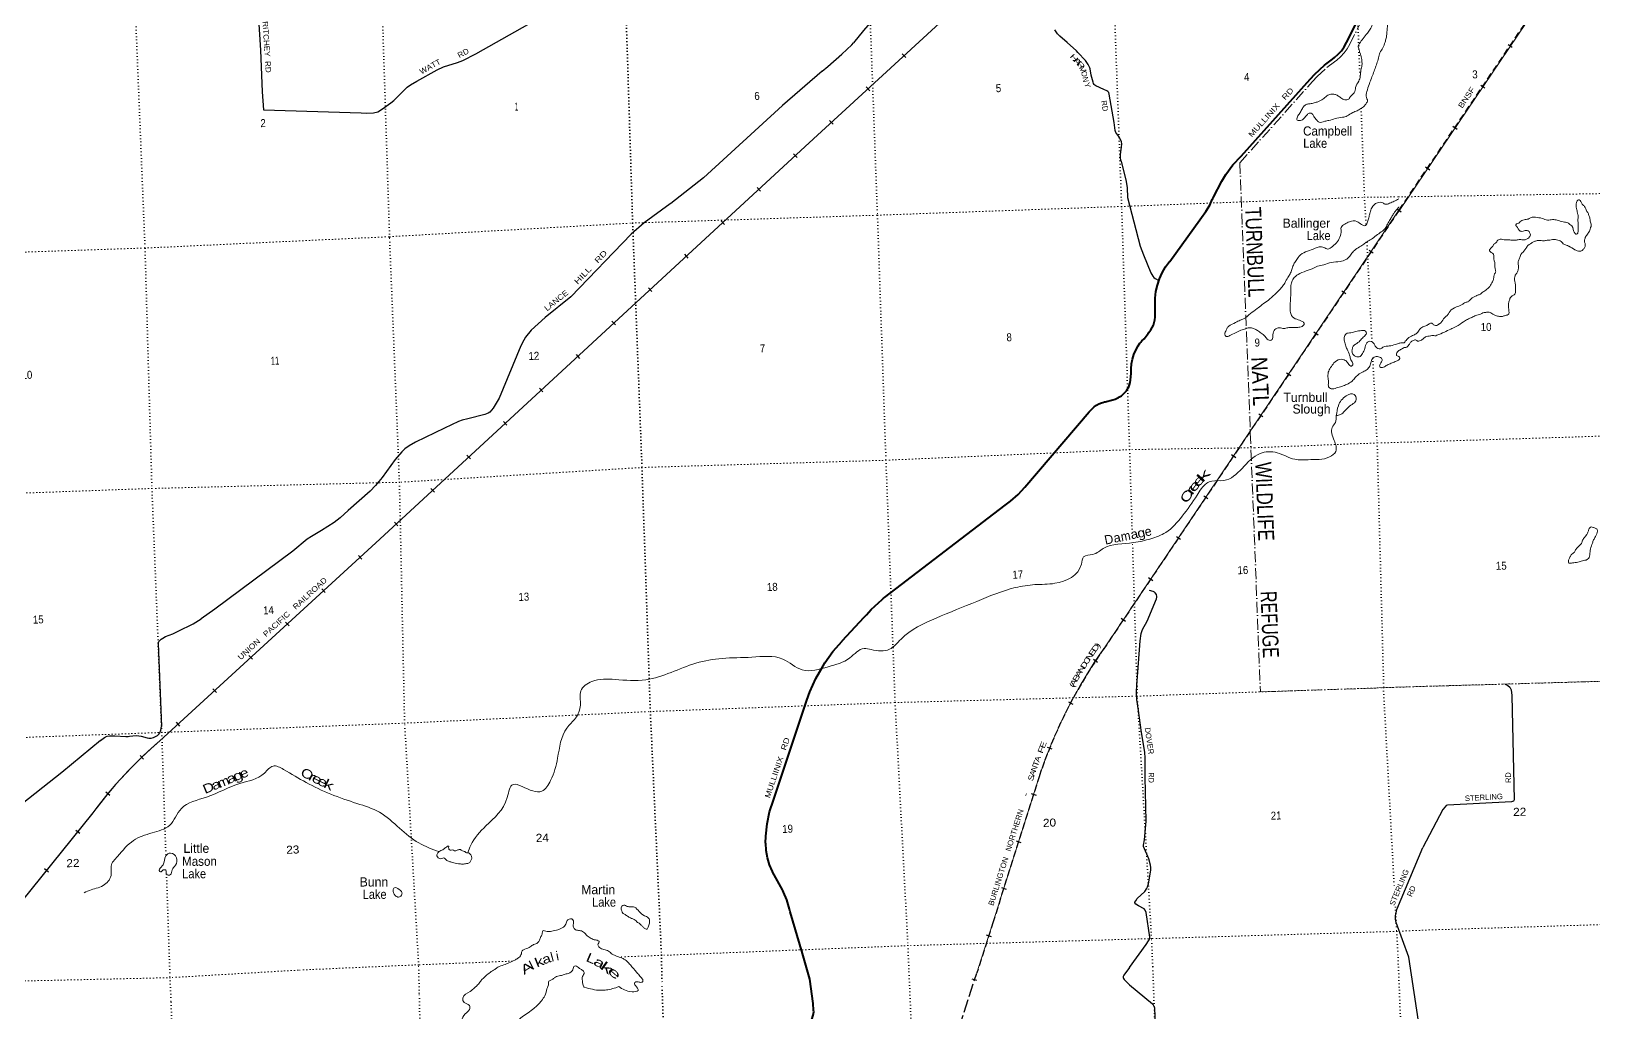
# Model space of a CAD drawing. Header units: feet. Extents: x 745759 to 1002271, y -170898 to 32007.
# Drawn here: x 810130 to 844289, y -31473 to -10011 of the extents above; entities that cross this region are included whole.
import ezdxf
from ezdxf.enums import TextEntityAlignment as Align

# ---------------------------------------------------------------- set-up
doc = ezdxf.new("R2010")
doc.units = ezdxf.units.FT
doc.header["$LTSCALE"] = 48
for name, pattern in [('DOT_DASHED', [7.7, 5, -1.2, 0.3, -1.2]), ('DOTTED', [1.5, 0.3, -1.2]), ('LONG_DASHED', [7.5, 6, -1.5]), ('MEDIUM_DASHED', [4.5, 3, -1.5])]:
    doc.linetypes.add(name, pattern=pattern)
for name, color, linetype, lineweight in [('26', 7, 'Continuous', 40), ('29', 7, 'Continuous', 25), ('34', 7, 'Continuous', 13), ('39', 7, 'Continuous', 13), ('44', 7, 'DOT_DASHED', 13), ('6', 7, 'DOTTED', 25), ('63', 7, 'Continuous', 25), ('7', 7, 'DOTTED', 13)]:
    doc.layers.add(name, color=color, linetype=linetype, lineweight=lineweight)
for name, color, linetype in [('27', 7, 'Continuous'), ('30', 7, 'Continuous'), ('41', 7, 'Continuous')]:
    doc.layers.add(name, color=color, linetype=linetype)

msp = doc.modelspace()

# ---------------------------------------------------------------- linework, layer by layer
at = {"layer": '26'}
msp.add_line((826353.59, -26822.41), (827086.89, -24638.88), dxfattribs=at)
for points in [[(836577.38, -12744.45), (838087.76, -11059.92), (838188.23, -10950.58), (838404.12, -10749.89), (838576.26, -10618.53), (838621.06, -10584.68), (838699.9, -10514.51), (838770.97, -10436.48), (838833.5, -10351.45), (838886.8, -10260.36), (839126.53, -9783.91), (839168.23, -9702.49), (839201.32, -9616.86), (839225.28, -9528.25), (839239.84, -9437.61), (839244.85, -9345.95), (839240.26, -9254.27), (839226.1, -9163.57)], [(835017.66, -15047.45), (835673.71, -14136.33), (835715.74, -14086.83), (835811.71, -13955.42), (835893.41, -13814.7), (835948.49, -13691.79), (835960.22, -13665.61), (835972.71, -13641.79), (836157.16, -13290.09), (836245.64, -13145.67), (836400.91, -12935.36), (836577.31, -12742.44)], [(834699.48, -15901.63), (834701.56, -15850.24), (834717.75, -15705.15), (834749.03, -15562.56), (834795.03, -15424.01), (834855.27, -15291.02), (834929.08, -15165.07), (835015.65, -15047.52)], [(831418.07, -20372.61), (831535.64, -20288.02), (831702.9, -20144.13), (831854.2, -19983.55), (833261.24, -18333.1), (833279.52, -18310.08), (833320.85, -18265.61), (833366.6, -18225.69), (833416.28, -18190.78), (833469.33, -18161.26), (833525.18, -18137.44), (833556.2, -18127.9), (833594.62, -18116.08), (833606.2, -18112.99), (833774.43, -18068.12), (833822.88, -18052.75), (833872.41, -18032.3), (833891.26, -18024.52), (833922.41, -18007.81), (833964.52, -17980.63), (834003.7, -17949.08), (834039.37, -17913.61), (834071.13, -17874.61), (834098.64, -17832.5), (834121.6, -17787.75), (834139.75, -17740.84), (834152.91, -17692.29), (834160.91, -17642.63), (834177.15, -17484.85), (834175.74, -17390.75), (834184.59, -17285.49), (834204.41, -17181.73), (834234.96, -17080.61), (834275.91, -16983.24), (834326.82, -16890.69), (834368.72, -16830.43), (834385.27, -16806.62), (834411.53, -16781.77), (834459.06, -16736.8), (834545.09, -16621.26), (834557.3, -16604.87), (834583.92, -16571.26), (834608.03, -16539.06), (834637.89, -16489.02), (834662.36, -16436.13), (834681.16, -16380.98), (834694.1, -16324.16), (834701.02, -16266.31), (834697.47, -15901.71)], [(827859.26, -23340.56), (828340.86, -22820.79), (828342.36, -22819.17), (828387.5, -22770.79), (828494.54, -22656.05), (828733.18, -22438.18), (828765.04, -22409.09), (828783.18, -22395.18), (831418.15, -20374.62)], [(827086.81, -24636.87), (827148.94, -24458.48), (827279.08, -24165.74), (827439.11, -23888.22), (827478.42, -23824.91), (827657.33, -23574.67), (827861.42, -23344.51)], [(826181.59, -27765.85), (826185.59, -27607.94), (826214.68, -27340.61), (826271.56, -27077.77), (826355.6, -26822.33)], [(826718.31, -29263.24), (826705.81, -29207.42), (826646.59, -29006.8), (826577.06, -28838.47), (826560.74, -28798.99), (826554.92, -28788.47), (826333.6, -28388.91), (826331.52, -28384.53), (826270.88, -28236.42), (826226.05, -28082.78), (826197.52, -27925.3), (826185.61, -27765.71)], [(827151.64, -30736.65), (826987.76, -30176.12), (826720.31, -29263.16)], [(825806.74, -37197.08), (826010.72, -36182.35), (826026.09, -36126.3), (826054.94, -36057.45), (826136.19, -35892), (826977.14, -34355.78), (826987.16, -34332.9), (826997.14, -34304.03), (827011.57, -34246.28), (827017.12, -34216.3), (827027.04, -34129.47), (827062.62, -33828.75), (827064.56, -33766.5), (827045.35, -32225.55), (827046.52, -32198.03), (827050.96, -32139.18), (827063.17, -32074.77), (827074.27, -32028.13), (827221.32, -31526.75), (827234.97, -31451.94), (827234.64, -31413.49), (827222.44, -31268.87), (827150.7, -30739.4)]]:
    msp.add_lwpolyline(points, dxfattribs=at)
at = {"layer": '29'}
msp.add_line((812901.34, -23396.39), (812978.72, -25216.21), dxfattribs=at)
for points in [[(817448, -11805.15), (817611.74, -11796.79), (817707.07, -11770.78), (817811.06, -11710.08), (817988.73, -11580.02), (818053.72, -11527.99), (818348.38, -11233.18), (818422.04, -11181.16), (818556.37, -11103.12), (819007.02, -10856), (819145.68, -10790.97), (819449, -10695.59), (819566, -10652.24), (819847.65, -10504.83), (820870.28, -9932.56), (821039.27, -9832.84), (821390.26, -9594.39), (823190.7, -8227.28)], [(829427.09, -8803.41), (828557, -9724), (828326.76, -9993.05), (828105, -10262)], [(815053.65, -9049.04), (815141.19, -10424.13), (815179.38, -11339.59), (815203.92, -11727.59), (817345.01, -11794.88), (817448, -11805.15)], [(832775.84, -10259.82), (832613.35, -10119.99), (832565.69, -10069.06), (832505.02, -9981.25)], [(827420.14, -10887.14), (827546, -10782), (827849, -10515), (828069, -10305), (828105, -10262)], [(833955.55, -12851.24), (833941.48, -12785.25), (833941.49, -12705.04), (833963.15, -12548.97), (833969.65, -12475.26), (833967.48, -12431.91), (833958.82, -12405.89), (833906.82, -12314.85), (833841.82, -12223.8), (833824.49, -12178.28), (833802.82, -12007.03), (833694.49, -11387.05), (833685.82, -11351.28), (833681.48, -11343.7), (833664.16, -11326.35), (833644.65, -11314.43), (833581.83, -11287.33), (833404.17, -11204.96), (833380.32, -11187.62), (833367.32, -11174.61), (833353.24, -11151.85), (833343.5, -11122.58), (833300.17, -10975.18), (833277.4, -10835.35), (833270.9, -10814.76), (833256.83, -10780.08), (833235.15, -10738.89), (833174.5, -10654.35), (833009.82, -10475.5), (832977.33, -10441.9), (832775.84, -10259.82)], [(827420.14, -10887.14), (826555.26, -11634.92), (824823.62, -13212.83), (824114.05, -13774.87)], [(833955.55, -12851.24), (834069.07, -13295.39), (834088.32, -13433.72), (834098.14, -13642.92), (834375.31, -14708.67), (834444.8, -14899.53), (834606.26, -15290.49)], [(824114.64, -13774.32), (824096.69, -13788.05), (823526.55, -14198.22), (823246.11, -14446.46), (821929.31, -15819.49), (821367.97, -16273.43)], [(834606.26, -15290.49), (834647.8, -15367.04), (834672.72, -15398.47), (834704.13, -15421.23), (834779.97, -15458.08)], [(821367.97, -16273.43), (821058.69, -16550.71), (820933.02, -16702.45), (820898.36, -16763.14), (820833.36, -16888.88), (820356.7, -18033.45), (820226.71, -18250.22), (820157.37, -18336.93), (820118.37, -18362.94), (820044.71, -18388.96), (819672.06, -18484.34), (819550.72, -18514.68), (819472.73, -18545.04), (819160.73, -18692.44), (818528.08, -18995.93), (818389.41, -19073.96), (818294.09, -19143.34), (818229.08, -19208.35), (818086.09, -19377.45), (817800.1, -19767.65), (817652.76, -19945.39), (817540.11, -20071.13), (817054.79, -20487.34), (816885.78, -20652.07), (816751.46, -20756.14), (816474.13, -20929.56), (816253.13, -21059.6), (816162.14, -21120.32), (815850.15, -21380.45)], [(815850.15, -21380.45), (814144.84, -22646.76), (813845.04, -22861.46)], [(834335.8, -24866.17), (834301.13, -24621.2), (834292.47, -24447.78), (834301.13, -24313.38), (834370.47, -23337.89), (834396.47, -23181.81), (834426.8, -23095.1), (834526.46, -22908.68), (834730.13, -22423.1), (834738.79, -22386.24), (834738.79, -22368.9), (834730.13, -22327.72), (834701.96, -22288.69), (834684.63, -22273.52), (834656.46, -22258.35), (834578.46, -22241.01)], [(812901.34, -23396.39), (812918.7, -23357.42), (812933.88, -23340.08), (812970.7, -23303.23), (813003.2, -23281.55), (813063.88, -23249.03), (813224.2, -23184), (813427.87, -23088.62), (813581.69, -23014.92), (813668.35, -22967.23), (813845.04, -22861.46)], [(842355.55, -24286.36), (842407.2, -24317.17), (842451.24, -24355.88), (842482.9, -24411.84), (842497.95, -24533.08), (842549.54, -26819.91), (842534.94, -26844.86), (842492.36, -26859.06), (841089.76, -26937.12), (841065.85, -26944.27), (841037.47, -26967.94), (840991.39, -27025.63), (840552.61, -27857.25)], [(834586.47, -29822.53), (834500.46, -29279.72), (834478.8, -29227.69), (834457.13, -29201.68), (834335.8, -29132.32), (834277.31, -29099.79), (834257.81, -29071.61), (834257.8, -29054.28), (834275.14, -29021.76), (834309.8, -28976.24), (834474.46, -28820.16), (834491.8, -28800.64), (834513.47, -28763.79), (834530.8, -28722.61), (834552.46, -28655.41), (834604.46, -28351.92), (834606.63, -28295.56), (834597.97, -28243.53), (834561.13, -28109.14), (834448.46, -27840.33), (834446.3, -27807.82), (834465.79, -27692.93), (834500.46, -27285.39), (834483.13, -26322.9), (834483.13, -25908.86), (834474.46, -25776.63), (834405.13, -25343.08), (834335.8, -24866.17)], [(811643.77, -25521.78), (811731.4, -25451.47), (811755.23, -25438.46), (811792.06, -25423.29), (811839.73, -25414.61), (811954.56, -25416.78), (812195.06, -25434.12), (812251.39, -25429.79), (812277.39, -25425.45), (812422.55, -25410.28), (812481.05, -25414.61), (812533.05, -25427.62), (812665.21, -25460.14), (812702.05, -25466.64), (812751.88, -25466.64), (812799.54, -25455.8), (812832.04, -25442.8), (812886.21, -25412.45), (812918.71, -25379.93), (812942.54, -25351.75), (812964.21, -25295.39), (812978.72, -25216.21)], [(811643.77, -25521.78), (810795.78, -26221.51), (809793.38, -27016.56), (809377.7, -27360.52)], [(840249.22, -30256.74), (839968.09, -29500.74), (839955.28, -29429.44), (839953.86, -29352.44), (839982.36, -29215.54), (840552.61, -27857.25)], [(834138.49, -30482.87), (834506.36, -29982.75), (834554.82, -29900.04), (834582.61, -29848.7), (834586.47, -29822.53)], [(840476.04, -31801.95), (840249.22, -30256.74)], [(834138.49, -30482.87), (834012.89, -30653.79), (834003.33, -30679.22), (834003.33, -30704.1), (834008.85, -30726.21), (834025.87, -30748.23), (834139.89, -30863.13), (834644.17, -31279), (834657.98, -31298.35), (834684.66, -31354.94), (834731.02, -32648.72)]]:
    msp.add_lwpolyline(points, dxfattribs=at)
at = {"layer": '34'}
for p, q in [((840049, -13916.05), (856933.62, 11115.88)), ((840029.52, -13925.6), (833590.22, -23492.3)), ((811484.07, -27090.57), (809457.58, -29608.45))]:
    msp.add_line(p, q, dxfattribs=at)
at = {"layer": '34', "lineweight": 25}
for p, q in [((829172.01, -10501.65), (829246.89, -10583.06)), ((828384.57, -11229.36), (828459.44, -11310.78)), ((827583.59, -11962.43), (827658.47, -12043.84)), ((826796.45, -12690.63), (826871.48, -12771.9)), ((825996.9, -13425.25), (826071.94, -13506.52)), ((825210.88, -14154.5), (825285.91, -14235.77)), ((824411.33, -14889.12), (824486.36, -14970.39)), ((823625.3, -15618.37), (823700.33, -15699.64)), ((822825.76, -16352.99), (822900.79, -16434.26)), ((822039.73, -17082.24), (822114.76, -17163.51)), ((821240.18, -17816.86), (821315.21, -17898.13)), ((820454.15, -18546.11), (820529.18, -18627.38)), ((819654.61, -19280.74), (819729.64, -19362.01)), ((818868.58, -20009.98), (818943.61, -20091.25)), ((818069.03, -20744.61), (818144.06, -20825.88)), ((817281.86, -21472.36), (817356.63, -21553.87)), ((816479.96, -22204.41), (816554.73, -22285.92)), ((815691.6, -22931.14), (815766.37, -23012.65)), ((814889.7, -23663.19), (814964.47, -23744.7)), ((814101.33, -24389.91), (814176.1, -24471.42)), ((813299.43, -25121.96), (813374.2, -25203.47)), ((812508.85, -25848.16), (812585.67, -25927.74)), ((811763.35, -26644.93), (811848.37, -26715.68)), ((811104.19, -27477.24), (811190.36, -27546.59)), ((810421.38, -28321.46), (810507.54, -28390.81))]:
    msp.add_line(p, q, dxfattribs=at)
msp.add_lwpolyline([(839559, -1034), (833721.71, -6395.27), (827046.22, -12534.34), (817748.05, -21118.81), (812939.42, -25529.85), (812810.96, -25641.7), (812685.79, -25755.85), (812562.52, -25872.23), (812439.8, -25990.71), (812320.34, -26111.5), (812203.53, -26233.88), (812087.26, -26358.36), (811974.25, -26485.16), (811863.89, -26613.54), (811754.71, -26744.76), (811648.89, -26876.93), (811544.35, -27010.57), (811474.72, -27103.95), (809457, -29611)], dxfattribs=at)
at = {"layer": '34'}
for points in [[(839542.72, -1044.9), (833720.97, -6394.46), (827045.48, -12533.53), (817747.31, -21118), (812938.69, -25529.02)], [(832170.03, -26289.21), (831156.71, -29486.7), (830803.87, -30598.1)]]:
    msp.add_lwpolyline(points, dxfattribs=at)
for centre, radius, start, end in [((842425.38, -29740.02), 10821.08, 144.73027, 161.39244), ((819288.21, -32905.79), 9733.1, 130.72004, 143.34175)]:
    msp.add_arc(centre, radius, start, end, dxfattribs=at)
at = {"layer": '39'}
for points in [[(811014.26, -8034.88), (810952.36, -8047.26), (810813.68, -8104.83), (810672.97, -8108.06), (810547.86, -8044.21), (810423.51, -8000.48), (810265.56, -8080.93), (810170.65, -8179.18), (810047.97, -8234.13), (809789.82, -8378.76), (809704.05, -8452.49), (809541.33, -8512.97), (809369.25, -8591.92), (809222.05, -8744.52), (809088.61, -8888.53), (809042.16, -9045.43), (809103.63, -9291), (809181.81, -9445.27), (809307.41, -9630.01), (809462.89, -9753.18), (809620.08, -9868.23), (809746.33, -10016.67), (809794.83, -10184.13), (809793.2, -10409.89), (809700.2, -10667.26), (809576.21, -10794.81), (809390.36, -10882.34), (809277.74, -10991.32), (809264.69, -11126.82), (809380.24, -11311.94), (809431.8, -11507.5), (809447.12, -11702.4), (809299.32, -11838.89), (809202.17, -11931.18), (809183.23, -12016.52), (809111.37, -12085.7), (809059.81, -12105.75), (808942.4, -12140.36), (808894.19, -12142.16), (808831.37, -12148.74)], [(839741.23, -9046.52), (839730.2, -9086.34), (839720.04, -9191.5), (839725.35, -9279.97), (839718.39, -9362.85), (839679.95, -9465.04), (839624.11, -9586.01), (839544.62, -9719.96), (839449.42, -9864.57), (839402.88, -9965.05), (839339.66, -10050.02), (839245.65, -10172.42), (839167.03, -10276.11), (839141.01, -10333.5), (839155.84, -10407.51), (839176.48, -10475.25), (839196.89, -10536.96), (839219.7, -10663.06), (839221.07, -10753.69), (839199.01, -10863.33), (839185.81, -10994.81), (839149.61, -11102.96), (839082.31, -11240.48), (839054.45, -11356.38), (838978.65, -11427.72), (838930.83, -11493.99), (838846.9, -11509.21), (838760.87, -11468.08), (838692.69, -11420.25), (838627.28, -11392.46), (838542.6, -11387.55), (838451.46, -11425.21), (838369.63, -11496.77), (838259, -11551.28), (838177.53, -11578.49), (838091.75, -11597.81), (838013.69, -11608.78), (837958.72, -11645.09), (837907.18, -11719.56), (837860.11, -11805.95), (837810.73, -11884.36), (837803.31, -11955.17), (837858, -11965.22), (837899.89, -11955.6), (837945.2, -11929.73), (838000.98, -11861.15), (838028.06, -11831.93), (838085.19, -11799.57), (838136.17, -11817.82), (838170.49, -11874.98), (838225.66, -11951.51), (838283.79, -11999.73), (838407.82, -11981), (838499.64, -11961.45), (838634.98, -11922.15), (838794.8, -11892.01), (838898.37, -11863.97), (839018.29, -11788.97), (839117.39, -11749), (839194.16, -11703.82), (839268.71, -11652.68), (839303.14, -11605.05), (839339.21, -11547.28), (839339.94, -11513), (839319.83, -11459.34), (839329.01, -11328.01), (839375.69, -11177.15), (839415.98, -11070.86), (839463.64, -10946.16), (839507.5, -10827.65), (839545.63, -10717.41), (839583.32, -10595.1), (839613.26, -10481.14), (839679.67, -10373.87), (839727.33, -10249.17), (839750.29, -10163.68), (839763.36, -10082.59), (839770.32, -9999.71), (839782.04, -9882.4), (839795.41, -9809.35), (839821.96, -9766.05), (839851.19, -9740.77), (839878.36, -9745.77)], [(840026.23, -13675.84), (839925.57, -13727.96), (839822.6, -13772.1), (839738.98, -13795.37), (839679.51, -13765.34), (839558.59, -13759.77), (839434.07, -13873.23), (839401.51, -13971.17), (839382.04, -14042.43), (839359.23, -14131.94), (839326.37, -14221.84), (839301.61, -14259.03), (839214.39, -14240.12), (839111.16, -14169.4), (838948.5, -14177.48), (838843.83, -14229.75), (838765.94, -14299.15), (838764.63, -14371.74), (838739.68, -14511.72), (838665.91, -14637.39), (838545.03, -14740.64), (838477.84, -14773.37), (838390.03, -14738.36), (838283.02, -14728.24), (838114.43, -14792.96), (837947.7, -14853.59), (837824.81, -14956.91), (837765.84, -15047.77), (837722.41, -15123.95), (837689.85, -15221.89), (837651.04, -15314.02), (837601.66, -15392.44), (837531.91, -15517.96), (837476.57, -15598.61), (837315.83, -15765.81), (837171.82, -15896.12), (837034.57, -15991.92), (836929.08, -16076.45), (836786.18, -16182.54), (836631.6, -16299.13), (836560.25, -16327.99), (836459.59, -16380.1), (836307.75, -16462.34), (836284.46, -16485.37), (836252.56, -16547.02), (836225.66, -16634.67), (836251.64, -16684.08), (836329.4, -16665.06), (836453.79, -16601.99), (836574.46, -16547.11), (836683.91, -16514.82), (836783.68, -16492.96), (836867.03, -16516.05), (836938.92, -16555.69), (837019.53, -16613.14), (837094.11, -16670.81), (837151.06, -16741.23), (837234.55, -16768.35), (837269.29, -16728.77), (837276.33, -16647.9), (837318.33, -16533.48), (837419.52, -16495.46), (837514.62, -16510.05), (837602.49, -16492.66), (837690.96, -16491.38), (837819.54, -16486.59), (837913.29, -16464.96), (837961.41, -16406.74), (837917.27, -16355.99), (837794.85, -16310.18), (837683.21, -16229.7), (837653.41, -16132.07), (837659.14, -15908.18), (837663.04, -15797.2), (837666.49, -15674.15), (837671.58, -15540.96), (837687.79, -15489.98), (837738.65, -15397.4), (837862.14, -15310.18), (838048.44, -15234.72), (838131.76, -15203.4), (838248.42, -15148.68), (838388.08, -15117.27), (838553.17, -15066.79), (838743.51, -15045.58), (838868.65, -15002.63), (838937.16, -14951.71), (839002.32, -14864.65), (839079.82, -14785.19), (839195.73, -14710.34), (839280.01, -14650.77), (839352.7, -14603.73), (839451.12, -14545.65), (839560.47, -14456.94), (839670.27, -14380.3), (839728.59, -14325.73), (839777.22, -14227.19)], [(839777.22, -14227.19), (839839.77, -14124.11), (839885.2, -14047.85), (839926.92, -13979.8), (839963.37, -13932.09), (840028.9, -13855.09), (840030.39, -13853.34)], [(843946.1, -14374.2), (843951.54, -14323.81), (843946.33, -14225.26), (843944.73, -14092.43), (843941.8, -14015.99), (843927, -13957.82), (843922.44, -13913.59), (843903.61, -13855.47), (843903.22, -13823.27), (843903.13, -13815.23), (843912.45, -13752.7), (843942.06, -13701.99), (843968.22, -13699.62), (844006.89, -13733.32), (844037.83, -13793.28), (844088.8, -13844.93), (844115.54, -13890.86), (844132.24, -13938.95), (844165.06, -13988.82), (844175.49, -14018.88), (844200.53, -14090.99), (844213.51, -14165.29), (844234.71, -14253.57), (844221.17, -14300.04), (844217.24, -14308.15), (844205.81, -14362.65), (844180.08, -14401.24), (844167, -14425.05), (844136.58, -14468.25), (844112.82, -14502.78), (844089.52, -14575.56), (844090.1, -14623.86), (844102.91, -14684.07), (844085.51, -14744.69), (844045.83, -14795.54), (843989.73, -14820.45), (843925.16, -14811.26), (843874.53, -14787.79), (843746.72, -14713.03), (843738.63, -14709.11), (843631.33, -14664.26), (843614, -14653.05), (843606.87, -14640.44), (843533.69, -14585.07), (843477.12, -14571.74), (843386.42, -14566.93), (843332.16, -14577.72), (843267.74, -14580.6), (843193.39, -14595.7), (843084.48, -14583.07), (843052.32, -14589.54), (842986.08, -14608.56), (842932.04, -14637.46), (842828.35, -14725.42), (842824.39, -14731.5), (842735.15, -14847.44), (842693.44, -14896.31), (842664.17, -14975.2), (842638.86, -15048), (842639.55, -15106.36), (842644.43, -15176.74), (842629.24, -15253.44), (842617.52, -15283.78), (842573.96, -15346.77), (842564.28, -15379.1), (842554.91, -15437.6), (842569.85, -15507.84), (842576.38, -15548.01), (842575.82, -15668.79), (842575.92, -15676.83), (842560.8, -15759.56), (842530.85, -15782.11), (842457.21, -15855.56), (842445.51, -15887.92), (842429.91, -15930.4), (842431.91, -16097.43), (842415.13, -16208.36), (842370.96, -16221.03), (842310.79, -16241.97), (842230.28, -16247.09), (842139.38, -16226.18), (842080.59, -16194.77), (841999.55, -16155.6), (841929.08, -16158.57), (841921.05, -16160.68), (841864.73, -16167.49), (841814.72, -16196.34), (841758.53, -16213.2), (841714.33, -16223.85), (841624.24, -16269.36), (841600, -16280.05), (841530.07, -16310.88), (841482.05, -16337.7), (841326.2, -16442.45), (841206.08, -16504.46), (841164, -16523.05), (841023.86, -16593.46)], [(840141.37, -16827.18), (840199.93, -16753.54), (840303.73, -16675.66), (840347.8, -16654.93), (840385.88, -16638.31), (840459.54, -16566.87), (840505.08, -16501.85), (840553.13, -16477.05), (840641.36, -16443.65), (840673.32, -16421.08), (840739.44, -16392), (840788.23, -16429.59), (840826.69, -16445.17), (840882.94, -16432.34), (840912.9, -16411.81), (840918.9, -16407.7), (841006.21, -16297.83), (841032.02, -16267.29), (841091.88, -16220.19), (841125.41, -16161.37), (841241.02, -16059.17), (841369.3, -16007.11), (841425.33, -15976.16), (841501.38, -15934.88), (841525.49, -15930.54), (841579.44, -15893.58), (841689.18, -15807.56), (841719.28, -15797.09), (841731.28, -15790.89), (841797.46, -15765.84), (841851.38, -15726.87), (841927.25, -15671.5), (842014.89, -15589.8), (842074.11, -15488.37), (842099.54, -15425.63), (842122.42, -15318.64), (842142.12, -15282.15), (842143.75, -15249.92), (842128.71, -15171.63), (842127.89, -15103.21), (842101.91, -14952.59), (842095.09, -14888.28), (842072.59, -14860.4), (842025.91, -14830.85), (842021.81, -14824.86), (842011.64, -14816.94), (842035.11, -14758.25), (842080.88, -14711.34), (842114.5, -14660.57), (842140.49, -14644.12), (842194.13, -14581.01), (842244.19, -14556.18), (842298.63, -14561.47), (842361.24, -14574.72), (842427.69, -14573.83), (842528.52, -14582.52), (842598.95, -14577.55), (842635.11, -14569.01), (842717.71, -14569.91), (842725.79, -14571.81), (842788.2, -14568.96), (842850.3, -14539.94), (842900.01, -14486.94), (842899.43, -14438.64), (842886.99, -14408.62), (842858.42, -14378.81), (842811.96, -14367.36), (842719.54, -14386.72), (842681.17, -14379.19), (842597.35, -14275.66), (842583.07, -14261.75), (842584.87, -14243.62), (842668.83, -14190.15), (842674.75, -14180.01), (842714.67, -14149.28), (842766.86, -14134.49), (842853.27, -14117.21), (842903.36, -14094.4), (842985.69, -14073.16), (843011.92, -14076.83), (843159.28, -14103.03), (843278.56, -14139.66), (843387.22, -14130.14), (843490.08, -14140.83), (843619.46, -14179.34), (843722.43, -14200.1), (843746.82, -14217.88), (843789.5, -14249.51), (843822, -14285.05), (843828.42, -14303.33), (843884.37, -14433.41), (843900.62, -14445.27), (843926.76, -14440.88), (843942.48, -14408.47), (843946.1, -14374.2)], [(840141.41, -16827.12), (840051.43, -16830.6), (839977.78, -16851.48), (839852.33, -16886.38), (839772.2, -16895.41), (839680.53, -16918.98), (839627.49, -16953.2), (839521.22, -16908.8), (839484.66, -16845.68), (839451.01, -16806.63), (839392, -16788.68), (839328.91, -16823.27), (839283.27, -16947.9), (839235.09, -17058.51), (839159.36, -17131.86), (839088.52, -17120.4), (839032.85, -17084.19), (839004.33, -17020.76), (839011.6, -16945.93), (839043.42, -16882.28), (839110.15, -16837.47), (839197.7, -16757.63), (839267.4, -16684.51), (839319.17, -16616.08), (839297.27, -16568.53), (839212.29, -16555.58), (839086.4, -16578.41), (838978.66, -16602.57), (838873.01, -16628.68), (838833.67, -16706.72), (838845.84, -16817.1), (838877.87, -16920.69), (838912.95, -16997.97), (838960.02, -17127.2), (838991.45, -17214.7), (839020.87, -17302.27), (838993.95, -17335.51), (838919.29, -17275.83), (838856.39, -17207.64), (838734.95, -17187.99), (838609, -17263.21), (838536.41, -17366.67), (838485.92, -17469.31), (838480.76, -17600.49), (838490.39, -17696.85), (838491.61, -17783.46), (838549.59, -17827.65), (838665.67, -17811.23), (838783.07, -17776.63), (838892.07, -17732.26), (839006.11, -17661.51), (839073.58, -17582.42), (839137.7, -17521.59), (839248.03, -17459.04), (839332.54, -17405.51), (839394.2, -17332.68), (839410.55, -17285.72), (839437.16, -17190.02), (839511.4, -17130.83), (839608.21, -17137.3), (839666.56, -17191.54), (839618.01, -17292.1), (839614.23, -17352.69), (839666.99, -17364.83), (839753.97, -17323.3), (839836.92, -17281.92), (839922.03, -17244.49), (840017.04, -17202.66), (840047.9, -17167.25), (840042.68, -17135.21), (839978.98, -17099.29), (840000.16, -17019.91), (840064.8, -16973.17), (840145.63, -16928.31)], [(841023.86, -16593.46), (840861.48, -16658.06), (840811.28, -16670.81), (840772.89, -16661.26), (840726.64, -16667.93), (840718.61, -16670.04), (840608.13, -16695.7), (840554.29, -16740.7), (840482.25, -16779.92), (840452.13, -16788.38), (840389.36, -16761.05), (840359.2, -16765.48), (840297.18, -16800.54), (840257.51, -16851.39), (840201.92, -16918.56), (840151.7, -16929.3), (840145.04, -16928.14)], [(838661, -18414), (838706, -18200), (838879, -17983), (839051, -17953), (839095, -18062), (838926, -18229), (838754, -18390), (838661, -18414)], [(838661, -18414), (838640, -18567), (838571, -18672), (838615, -18959), (838649, -19198), (838515, -19317), (838042, -19379), (837754, -19371), (837368, -19229), (836993, -19244), (836203, -19835), (835938, -19848), (835827, -19896), (835619, -20153), (835291, -20615), (834931, -20970), (834606, -21108), (834229, -21193), (833565, -21322), (833340, -21451), (833135, -21504), (833088, -21663), (832509, -22082), (832072, -22112), (831642, -22177), (830801, -22478), (829913, -22842), (829144, -23304), (828892, -23524), (828494, -23533), (828337, -23508), (828026, -23712), (827550, -23908), (826985, -23975), (826563, -23740), (825882, -23698), (825235, -23724), (824661, -23830), (823568, -24190), (822892, -24186), (822386, -24230), (822144, -24435), (822135, -24744), (822026, -25032), (821838, -25248), (821637, -25905), (821483, -26394), (821294, -26628), (820860, -26524), (820665, -26478), (820536, -26763), (820069, -27387), (819737, -27811), (819671, -27976)], [(843737.04, -21618.81), (843738.54, -21576.52), (843763.98, -21513.79), (843795.57, -21461.03), (843865.35, -21401.72), (843900.83, -21336.84), (843942.57, -21289.98), (844004.24, -21226.77), (844029.99, -21190.18), (844035.72, -21163.95), (844081.09, -21084.84), (844126.71, -21025.85), (844162.26, -20967.01), (844181.62, -20902.35), (844201.33, -20865.84), (844231.32, -20847.33), (844277.83, -20862.81), (844283.9, -20864.73), (844367.05, -20911.92), (844371.41, -20940.04), (844356.03, -21000.63), (844326.52, -21059.39), (844285.1, -21132.41), (844259.74, -21201.18), (844216.99, -21330.57), (844200.38, -21457.59), (844185, -21518.18), (844155.25, -21556.81), (844133.26, -21571.2), (844105.1, -21573.6), (844095.05, -21575.74), (843990.68, -21607.34), (843942.52, -21622.07), (843882.16, -21626.91), (843769.57, -21644.54), (843745.34, -21638.83), (843737.04, -21618.81)], [(819043, -27950), (818603, -27759), (818182, -27439), (817740, -27087), (817251, -26896), (816677, -26692), (816139, -26438), (815642, -26151), (815417, -26078), (815227, -26233), (814692, -26457), (813962, -26758), (813411, -27008), (813156, -27373), (812770, -27540), (812367, -27704), (812015, -28053), (811876, -28269), (811879, -28440), (811732, -28671), (811439, -28784), (811286.4, -28847.11)], [(812960.4, -28298.2), (813011, -28241), (813073, -28045), (813175, -27981), (813305, -28082), (813283, -28246), (813208, -28349), (813173, -28453), (813086, -28440), (813073, -28358), (813013, -28350), (812954, -28394), (812927, -28365), (812961, -28297)], [(819691.27, -27977.57), (819736.97, -28016.17), (819759.46, -28079.82), (819741.77, -28144.96), (819705.4, -28194.68), (819643.65, -28211.09), (819553.54, -28222.51), (819468.71, -28213.58), (819332.98, -28188.41), (819265.63, -28162.71), (819197.98, -28128.96), (819148.19, -28088.5), (819108.46, -28102.07), (819051.98, -28098.13), (819008.51, -28065.5), (818998.67, -28017.5), (819009.67, -27988.88), (819064.05, -27936.47), (819145.07, -27897.18), (819193.87, -27857.07), (819255.25, -27830.6), (819254.29, -27858.85), (819284.59, -27916.16), (819332.74, -27912.35), (819385.72, -27930.53), (819439.67, -27920.45), (819501.34, -27902.03), (819560.81, -27932.06), (819622.13, -27957.99), (819644.83, -27973.26), (819691.27, -27977.57)], [(818083, -28907), (818039, -28792), (818070, -28738), (818171, -28775), (818234, -28842), (818222, -28904), (818161, -28945), (818083, -28907)], [(823385.5, -29500.33), (823312.7, -29436.54), (823251.3, -29408.6), (823177.48, -29371.05), (823111.39, -29325.15), (823061.89, -29292.74), (823042.01, -29245.12), (823028.6, -29209.35), (823044.2, -29142.27), (823085.49, -29116.55), (823161.1, -29147.98), (823231.72, -29153.41), (823314.62, -29164.43), (823420.83, -29261.22), (823532.78, -29349.75), (823623.2, -29400.79), (823646.67, -29490.59), (823623.86, -29580.11), (823591.96, -29641.75), (823545.3, -29631.4), (823497.44, -29588.85), (823451.51, -29544.21), (823420.25, -29515.15), (823385.5, -29500.33)], [(819728, -31007), (819821.46, -30926.9), (819868.18, -30884.86), (819937.5, -30801.67), (819989.57, -30741.29), (820071.17, -30663.69), (820160.95, -30589.81), (820261.16, -30525.62), (820327.82, -30478.8), (820462.7, -30427.43), (820571.7, -30383.06), (820698.17, -30321.92), (820767.06, -30281.07), (820792.58, -30263.99), (820843.89, -30183.49), (820861.66, -30120.36), (820922.58, -30081.82), (821039.39, -30031.11), (821112, -29982.06), (821159.69, -29966.18), (821226.19, -29915.33), (821255.86, -29847.73), (821291.1, -29767.82), (821301.95, -29735.18), (821312.13, -29684.42), (821405.07, -29695.06), (821509.39, -29687.14), (821645.11, -29657.9), (821708.57, -29633.37), (821804.23, -29555.24), (821837.39, -29473.4), (821891.84, -29423.01), (821950.1, -29420.84), (821981.97, -29466), (821978.21, -29581), (822010.75, -29644.27), (822092.31, -29673.47), (822181.54, -29692.31), (822262.9, -29769.89), (822349.75, -29833.15), (822433.85, -29876.36), (822502.68, -29887.9), (822541.76, -29910.62), (822518.42, -29986.05), (822552.82, -30045.23), (822649.12, -30092.01), (822748.91, -30124.57), (822831.83, -30189.99), (822893.38, -30221.95), (823011.63, -30263.89), (823087.32, -30297.34), (823180.73, -30374.47), (823241.69, -30444.74), (823321.64, -30538.48), (823386.78, -30612.63), (823449.98, -30688.87), (823485.71, -30729.85), (823503.21, -30767.49), (823482.31, -30800.51), (823420.03, -30802.83), (823343.39, -30797.63), (823314.23, -30824.91), (823325.62, -30860.76), (823340, -30875)], [(821404, -30946), (821425.8, -30897.32), (821437.31, -30828.38), (821445.63, -30781.72), (821477.25, -30766.43), (821530.52, -30738.25), (821587.13, -30691.81), (821700.67, -30661.38), (821780.13, -30634.24), (821871.94, -30614.69), (821927.14, -30584.42), (821956.15, -30553.11), (821978.61, -30507.94), (821994.96, -30460.99), (822026.73, -30449.73), (822115.22, -30502.85), (822174.91, -30538.91), (822217.05, -30589.74), (822204.71, -30636.54), (822173.71, -30722.34), (822179.68, -30774.51), (822188.41, -30846.73), (822200.04, -30888.61), (822221, -30916)], [(819728, -31007), (819565.44, -31152.67), (819591.26, -31244.96), (819707.24, -31313.56), (819708.87, -31404.25), (819615.94, -31498.54), (819540.02, -31642.95), (819630.32, -31851.08), (819926.59, -32094.03), (820372.42, -32144.96), (820556.38, -32075.34), (820590.11, -31935.67), (820681.27, -31742.63), (820861.27, -31564.21), (821119.65, -31378.43), (821283.73, -31210.36), (821356.24, -31100.28), (821404, -30946)], [(822221, -30916), (822581.44, -30982.29), (822703.44, -30974.97), (822974.29, -30901.74)], [(822974.29, -30901.74), (823263.19, -31013.68), (823395.55, -30985.24), (823340, -30875)]]:
    msp.add_spline(points, degree=3, dxfattribs=at)
at = {"layer": '44'}
for points in [[(836551.36, -12885.81), (838143.3, -11110.33), (838241.46, -11003.5), (838452.52, -10807.3), (838621.62, -10678.26), (838668.67, -10642.7), (838752.7, -10567.92), (838829.06, -10484.08), (838896.25, -10392.72), (838952.73, -10296.19), (839193.41, -9817.86), (839236.77, -9733.19), (839272.69, -9640.23), (839298.71, -9544.03), (839314.51, -9445.63), (839319.95, -9346.12), (839314.97, -9246.59), (839300.2, -9152)], [(836551.36, -12885.81), (837001, -24458), (840423.12, -24340.85)], [(863994.65, -23486.87), (861246.78, -23576.82), (855748.29, -23832.09), (850394.31, -23987.39), (845096.98, -24209.05), (840423.12, -24340.85)]]:
    msp.add_lwpolyline(points, dxfattribs=at)
at = {"layer": '6'}
for points in [[(822166.98, 14963.65), (822311.56, 12481.6), (822486.49, 7148.03), (822722.29, 1800.6), (822919.41, -3588.57), (823110.39, -8867.13), (823277.44, -14205.03), (823480.94, -19549.62), (823664.06, -24886.92), (823906.96, -30208.95), (823920.3, -30853.69)], [(824409.34, -49161.83), (824343.63, -46237.34), (824180.57, -40851.7), (824063.87, -35582.21), (823920.3, -30853.69)]]:
    msp.add_lwpolyline(points, dxfattribs=at)
at = {"layer": '63', "linetype": 'MEDIUM_DASHED'}
msp.add_line((840035.17, -13920.13), (850832.49, 2072.91), dxfattribs=at)
at = {"layer": '63'}
for p, q in [((842507.48, -10366.95), (842415.78, -10305.1)), ((841910.06, -11257.31), (841818.36, -11195.46)), ((841300.72, -12156), (841209.03, -12094.15)), ((840703.31, -13046.36), (840611.61, -12984.51)), ((839984.52, -13896.64), (840076.28, -13958.4)), ((839376.07, -14795.93), (839467.83, -14857.7)), ((838779.52, -15686.87), (838871.28, -15748.64)), ((838171.07, -16586.17), (838262.83, -16647.93)), ((837574.53, -17477.11), (837666.29, -17538.87)), ((836966.07, -18376.4), (837057.83, -18438.17)), ((836369.53, -19267.34), (836461.29, -19329.11)), ((835761.07, -20166.64), (835852.83, -20228.4)), ((835164.53, -21057.58), (835256.29, -21119.34)), ((834556.07, -21956.87), (834647.83, -22018.64)), ((833959.53, -22847.81), (834051.29, -22909.58)), ((833349.67, -23744.72), (833441.78, -23805.97)), ((832803.18, -24673.28), (832901.12, -24724.69)), ((832341.57, -25661.97), (832444.39, -25702.75)), ((831990.49, -26678.65), (832095.93, -26712.06)), ((831659.98, -27712.91), (831765.42, -27746.33)), ((831338.55, -28735.81), (831443.99, -28769.23)), ((831007.9, -29770.01), (831113.32, -29803.48)), ((830804.85, -30769.18), (830699.61, -30735.16))]:
    msp.add_line(p, q, dxfattribs=at)
at = {"layer": '63', "linetype": 'DOTTED', "lineweight": 13}
msp.add_line((839328.03, -14633.77), (839439.69, -16799.52), dxfattribs=at)
at = {"layer": '63', "linetype": 'MEDIUM_DASHED'}
msp.add_lwpolyline([(840034, -13923), (833576.96, -23513.97), (833579.38, -23509.6), (833483.02, -23647.5), (833378.73, -23804.34), (833277.08, -23963.05), (833176.58, -24123.89), (833080.24, -24286.35), (832987.17, -24449.79), (832895.24, -24615.38), (832807.47, -24782.57), (832722.98, -24950.76), (832640.52, -25121.7), (832561.95, -25292.76), (832485.14, -25465.06), (832411.88, -25639.86), (832342.51, -25814.76), (832275.8, -25991.55), (832211.46, -26168.7), (832171.05, -26287.36), (832171.13, -26289.36), (831157.75, -29487.04), (830803.51, -30602.86)], dxfattribs=at)
at = {"layer": '63', "linetype": 'LONG_DASHED'}
msp.add_lwpolyline([(829085.62, -35909.92), (830800.79, -30604.25)], dxfattribs=at)
at = {"layer": '7'}
for p, q in [((839073.79, -8314.36), (839177.83, -11043.37)), ((840024.82, -13633), (844600.23, -13559.64)), ((839458.37, -17161.86), (839494.57, -17864.02)), ((839494.57, -17864.02), (839553.83, -19013.51)), ((839553.83, -19013.51), (839697.44, -24363.31)), ((840223.47, -18995.96), (844820.85, -18853.09)), ((834196, -20900.91), (834141.38, -19158.85)), ((834310.37, -24549.06), (834204.62, -21176.14)), ((840423.12, -24340.85), (845100.2, -24207.63)), ((839690.35, -24370.4), (839927.94, -28727.69)), ((812982.41, -25344.13), (813073.25, -28049.96)), ((813086.37, -28440.79), (813162.41, -30705.72)), ((839951.56, -29160.85), (839980.63, -29693.9)), ((839980.63, -29693.9), (840010.68, -30262.88)), ((840619.7, -29664.27), (845293.21, -29519.1)), ((820645.42, -30344.27), (818597.92, -30423.56)), ((823907.29, -30217.95), (823004.94, -30252.89)), ((813162.41, -30705.72), (813185.45, -31242.93))]:
    msp.add_line(p, q, dxfattribs=at)
for points in [[(827517.43, 15159.09), (827631.24, 12639.02), (827814.73, 7291.66), (828005.51, 1964.73), (828223.23, -3383.37), (828430.11, -8662.78), (828629.11, -14042.38), (828814.68, -19391.67), (829014.45, -24690.06), (829295.33, -30005.58), (829321.76, -30657.21)], [(818612.59, -31047.22), (818598.25, -30432.56), (818292.08, -25140.15), (818177.97, -19872.83), (817962.63, -14518.23), (817786.87, -9023.26), (817533.8, -3584.37), (817390.74, 1704.04), (817184.76, 7007.18), (817026.58, 12259.67), (816931.52, 14773.63)], [(811605.91, 14581.57), (811705.83, 11984.9), (812004.85, 6722.45), (812081.9, 1477.93), (812210.94, -3919.82), (812394.18, -9266.61), (812616.97, -14765.24), (812767.15, -20008.03), (812982.41, -25344.13)], [(834141.38, -19158.85), (833967.43, -13851.44), (833769.91, -8457.67), (833560.94, -3176.33), (833333.76, 2209.7), (833155.99, 7521.48)], [(839202.88, -11700.53), (839276.87, -13641.42), (839308.12, -14247.54)], [(808928.32, -14876.34), (812613.24, -14752.27), (817967.5, -14503.35), (823277.44, -14205.03), (828628.78, -14033.38), (833967.1, -13842.44), (839276.87, -13641.42), (840024.82, -13633)], [(840223.47, -18995.96), (839553.83, -19013.51), (836867.89, -19117.66), (834141.38, -19158.85), (828814.68, -19391.67), (823480.94, -19549.62), (818177.97, -19872.83), (812767.15, -20008.03), (809116.58, -20140.09)], [(809310.07, -25476.64), (812982.41, -25344.13), (818292.08, -25140.15), (823664.06, -24886.92), (829014.45, -24690.06), (834310.37, -24549.06), (839695.28, -24366.46), (840423.12, -24340.85)], [(834647.14, -30461.38), (834620.94, -29851.38), (834310.37, -24549.06)], [(840619.7, -29664.27), (839980.63, -29693.9), (834620.94, -29851.38), (829295.33, -30005.58), (823907.29, -30217.95)], [(840010.68, -30262.88), (840197.8, -35033.82), (840336.44, -38602.42)], [(818597.92, -30423.56), (815956.74, -30541.1), (813162.41, -30705.72), (809490.9, -30788.02)], [(829321.76, -30657.21), (829517.81, -35369.24), (829647.23, -40674.8), (829785.81, -45470.95)], [(835203.42, -45193.89), (835030.3, -40551.72), (834822.81, -35158.78), (834647.11, -30456.76)], [(818765.59, -39474.55), (818706.07, -35767.35), (818612.59, -31047.22)], [(813185.45, -31242.93), (813350.54, -35966.57), (813476.91, -41326.61), (813669.33, -46665.39), (813819.31, -51994.8), (814032.04, -57343.31), (814196.58, -62698.68), (814470.91, -68001.8), (814623.22, -72779.32)]]:
    msp.add_lwpolyline(points, dxfattribs=at)

# ---------------------------------------------------------------- texts
at = {"layer": '27'}
for s, rotation, width, p in [('MULLINIX   RD', 48.12, 1.25, (836815.43, -12339.84)), ('MULLIINIX   RD', 71.436, 1.2, (826275.12, -26788.01))]:
    msp.add_text(s, height=120, rotation=rotation, dxfattribs=dict(at, width=width)).set_placement(p)
at = {"layer": '30'}
for s, rotation, width, p in [('RITCHEY  RD', 273.699, 1.1, (815183.89, -9795.54)), ('RD', 27.627, 1.1, (819488.22, -10600.68)), ('WATT', 28.739, 1.1, (818659.69, -10956.47)), ('RD', 279.911, 0.9, (833517.54, -11536.29)), (' HILL   RD', 46.198, 1.35, (822032.02, -15599.05)), ('LANCE', 38.962, 1.15, (821406.31, -16138.52)), ('RD', 270, 0.8, (834555.45, -26215.2)), ('STERLING', 67.226, 1.05, (839926.43, -29144.17))]:
    msp.add_text(s, height=120, rotation=rotation, dxfattribs=dict(at, width=width)).set_placement(p)
for s, rotation, width, p in [('H', 312.638, 1.55, (832885.66, -10634.64)), ('A', 312.638, 1.8, (832957.86, -10714.87)), ('R', 312.638, 1.6, (833031.67, -10792.54)), ('M', 297.76, 1.15, (833066.4, -10872.35)), ('O', 279.249, 0.8, (833092.75, -10953.41)), ('N', 279.249, 0.8, (833119.83, -11074.31)), ('Y', 286.381, 1.05, (833162.15, -11206.56)), ('RD', 91.292, 0.8, (842478.08, -26329.03))]:
    msp.add_text(s, height=120, rotation=rotation, dxfattribs=dict(at, width=width)).set_placement(p, align=Align.CENTER)
for s, rotation, p in [('DOVER', 278.271, (834471.8, -25245.58)), ('RD', 67.226, (840310.5, -28948.82))]:
    msp.add_text(s, height=120, rotation=rotation, dxfattribs=at).set_placement(p)
msp.add_text('STERLING', height=120, rotation=3.185, dxfattribs=at).set_placement((841888.9, -26822.54), align=Align.CENTER)
at = {"layer": '34', "width": 1.15}
msp.add_text('UNION   PACIFIC   RAILROAD', height=120, rotation=42.531, dxfattribs=at).set_placement((814711.64, -23768.46))
at = {"layer": '41'}
for s, width, p in [('Campbell', 0.95, (837934, -12292)), ('Lake', 0.9, (837938, -12560)), ('Lake', 0.9, (838014, -14578)), ('Mason', 0.95, (813426, -28260)), ('Lake', 0.9, (813430, -28532)), ('Lake', 0.9, (817376, -28982)), ('Lake', 0.9, (822392, -29153))]:
    msp.add_text(s, height=200, dxfattribs=dict(at, width=width)).set_placement(p)
for s, p in [('Ballinger', (837487, -14307)), ('Turnbull', (837504, -18116)), ('Slough', (837703, -18371)), ('Little', (813457, -27976)), ('Bunn', (817309, -28712)), ('Martin', (822152, -28881))]:
    msp.add_text(s, height=200, dxfattribs=at).set_placement(p)
for s, rotation, width, p in [('e', 51.212, 1.8, (835723.91, -19899.73)), ('k', 47.094, 2.2, (835827.81, -19794.49)), ('C', 54.774, 1.45, (835466.68, -20238.68)), ('r', 54.774, 1.85, (835553.25, -20105.76)), ('e', 53.518, 1.7, (835631.34, -20011.81)), ('a', 10.795, 1.05, (833884.86, -21181.3)), ('m', 10.795, 0.95, (834071.69, -21146.24)), ('a', 12.343, 1.1, (834263.71, -21102.5)), ('g', 12.343, 1.15, (834416.26, -21075.26)), ('a', 22.411, 1.35, (814536.21, -26437.06)), ('g', 22.411, 1.4, (814681.08, -26376.46)), ('e', 22.623, 1.25, (814818.1, -26321.87)), ('C', 331.594, 1.3, (816105.42, -26334.58)), ('r', 333.163, 1.55, (816227.21, -26398.58)), ('e', 333.163, 1.4, (816334.37, -26450.72)), ('D', 22.405, 1.25, (814040.68, -26644.44)), ('a', 22.405, 1.35, (814205.64, -26576.44)), ('m', 22.411, 1.15, (814366.88, -26513.25)), ('e', 334.548, 1.35, (816457.91, -26511.17)), ('k', 334.548, 1.55, (816592.48, -26577.52))]:
    msp.add_text(s, height=200, rotation=rotation, dxfattribs=dict(at, width=width)).set_placement(p, align=Align.CENTER)
for s, rotation, p in [('D', 11.193, (833706.95, -21219.41)), ('e', 13.068, (834566.63, -21043.58))]:
    msp.add_text(s, height=200, rotation=rotation, dxfattribs=at).set_placement(p, align=Align.CENTER)
for s, rotation, width, p in [('A', 31.673, 1.5, (820901.48, -30647.22)), ('l', 26.503, 1.1, (821079.52, -30538.92)), ('k', 21.404, 1.4, (821183.66, -30484.47)), ('a', 18.194, 1.25, (821333.9, -30416.74)), ('L', 336.842, 1.35, (822239.43, -30336.23)), ('a', 330.556, 1.55, (822400.24, -30406.66)), ('k', 324.399, 1.9, (822549.01, -30495.65)), ('e', 318.571, 1.9, (822710.5, -30582.76))]:
    msp.add_text(s, height=200, rotation=rotation, dxfattribs=dict(at, width=width)).set_placement(p)
for s, rotation, p in [('l', 14.842, (821512.78, -30357.31)), ('i', 10.794, (821620.06, -30333.03))]:
    msp.add_text(s, height=200, rotation=rotation, dxfattribs=at).set_placement(p)
at = {"layer": '44'}
for s, width, p in [('TURNBULL', 0.8, (836665.29, -13861.28)), ('NATL', 0.9, (836802.73, -17138.67)), ('WILDLIFE', 0.8, (836889.55, -19436.99)), ('REFUGE', 0.75, (837002.26, -22258.96))]:
    msp.add_text(s, height=350, rotation=272.225, dxfattribs=dict(at, width=width)).set_placement(p)
at = {"layer": '63'}
for s, rotation, width, p in [('BNSF', 55.999, 1.2, (841413.11, -11707.82)), ('-', 72.416, 1.45, (831910.25, -26754.86)), ('BURLINGTON   NORTHERN', 72.416, 1.05, (831162.39, -29141.4))]:
    msp.add_text(s, height=120, rotation=rotation, dxfattribs=dict(at, width=width)).set_placement(p)
for s, rotation, width, p in [('E', 56.378, 1.75, (833380.74, -23618.56)), ('D', 55.055, 1.55, (833444.11, -23528.61)), (')', 55.055, 1.45, (833490.91, -23461.63)), ('N', 58.001, 1.45, (833142.85, -23987.42)), ('D', 58.001, 1.45, (833197.1, -23902.33)), ('O', 57.361, 1.3, (833257.55, -23805.02)), ('N', 57.361, 1.45, (833315.25, -23713.98)), ('(', 60.341, 1.3, (832933.14, -24342.59)), ('A', 60.341, 1.45, (832966.92, -24284.34)), ('B', 59.332, 1.6, (833026.88, -24180.28)), ('A', 59.332, 1.45, (833082.06, -24087.22)), ('E', 68.365, 1.4, (832306.43, -25634.51)), ('T', 70.039, 1.45, (832150.23, -26044.35)), ('A', 70.039, 1.2, (832186.02, -25945.78)), ('F', 68.365, 1.55, (832262.53, -25745.18)), ('S', 72.416, 1.25, (832046.37, -26352.01)), ('A', 72.416, 1.15, (832078.2, -26251.57)), ('N', 71.194, 1.15, (832111.96, -26150.67))]:
    msp.add_text(s, height=120, rotation=rotation, dxfattribs=dict(at, width=width)).set_placement(p, align=Align.CENTER)
at = {"layer": '7'}
for s, height, rotation, width, p in [('4', 175, 2.135, 0.9, (836646.48, -11100.46)), ('3', 176, 1.031, 0.9, (841634.15, -11043.29)), ('5', 175, 2.135, 0.9, (831219.82, -11345.8)), ('1', 175, 2.135, 0.45, (820702.16, -11746.74)), ('6', 175, 2.135, 0.9, (825940.91, -11515.4)), ('2', 175, 2.135, 0.9, (815142.94, -12109.53)), ('10', 176, 1.035, 0.9, (841818.61, -16567.79)), ('8', 175, 2.135, 0.9, (831453.66, -16791.95)), ('9', 175, 2.135, 0.9, (836876.63, -16907.62)), ('12', 175, 2.135, 0.9, (821003.92, -17201.08)), ('7', 175, 2.135, 0.9, (826059.88, -17036.98)), ('11', 175, 2.135, 0.65, (815370.14, -17305.67)), ('10', 175, 2.135, 0.9, (809921.55, -17617.31)), ('17', 175, 2.135, 0.9, (831581.5, -21983.57)), ('16', 175, 2.135, 0.9, (836504.66, -21884.95)), ('15', 176, 1.035, 0.9, (842150.66, -21788.43)), ('18', 175, 2.135, 0.9, (826215.8, -22254.15)), ('13', 175, 2.135, 0.9, (820784.62, -22468.72)), ('15', 175, 2.135, 0.9, (810168.37, -22965.58)), ('14', 175, 2.135, 0.9, (815201.08, -22763.2)), ('20', 175, 2.135, 1.1, (832250.67, -27408.99)), ('21', 175, 2.135, 0.9, (837231.17, -27253.12)), ('22', 176, 1.035, 1.1, (842527.87, -27169.22)), ('24', 175, 2.135, 1.1, (821163.66, -27737.41)), ('19', 175, 2.135, 0.9, (826551.08, -27541.65)), ('23', 175, 2.135, 1.1, (815707.51, -27998.48)), ('22', 175, 2.135, 1.1, (810900.93, -28292.02))]:
    msp.add_text(s, height=height, rotation=rotation, dxfattribs=dict(at, width=width)).set_placement(p)

doc.saveas('drawing.dxf')
